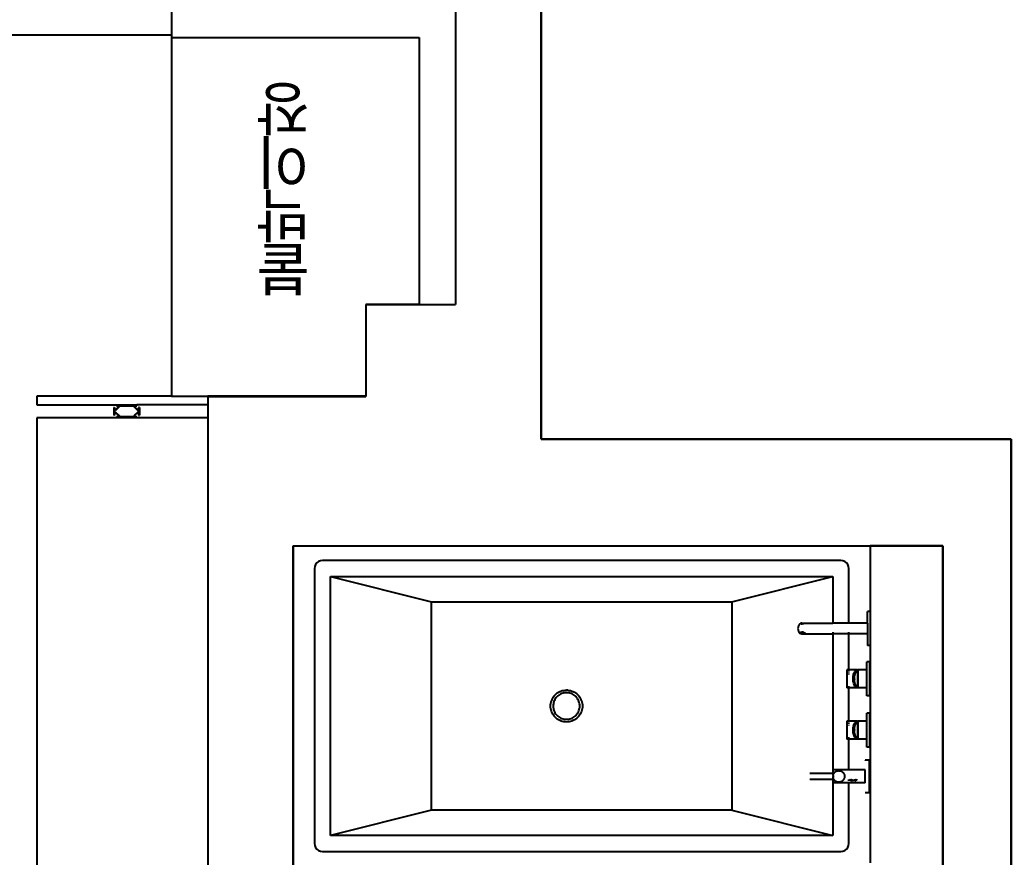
# Model space of a CAD drawing. Header units: millimetres. Extents: x -41292 to 298682, y -22072 to 33155.
# Drawn here: x 36305 to 38625, y 9782 to 11742 of the extents above; entities that cross this region are included whole.
import ezdxf

# ---------------------------------------------------------------- set-up
doc = ezdxf.new("R2010")
doc.units = ezdxf.units.MM
doc.layers.add('0-ELC TEXT', color=7, linetype='Continuous')
doc.layers.add('벽1', color=2, linetype='Continuous')
doc.styles.add('코레일둥고', font='@Microsoft JhengHei Light.ttf')

# ---------------------------------------------------------------- blocks, each defined once
blk = doc.blocks.new('AHSISHEUD')
for p, q in [((38152, 28408.7), (38152, 29678.7)), ((37952, 29478.7), (37952, 28723.7)), ((37287, 29425.6), (37287, 29354.4)), ((37287, 29354.4), (36272, 29354.4)), ((37287, 29354.4), (37287, 29348.7)), ((37287, 29348.7), (37867, 29348.7)), ((37287, 29348.7), (37287, 28508.7)), ((37867, 29348.7), (37867, 28723.7)), ((37742, 28723.7), (37742, 28508.7)), ((37867, 28723.7), (37742, 28723.7)), ((37867, 28723.7), (37952, 28723.7)), ((36972, 28508.7), (36972, 28488.7)), ((37287, 28508.7), (36972, 28508.7)), ((37287, 28508.7), (37372, 28508.7)), ((37742, 28508.7), (37372, 28508.7)), ((37372, 28508.7), (37372, 28488.7)), ((36972, 28488.7), (37158.3, 28488.7)), ((37158.3, 28488.7), (37158.3, 28486.7)), ((37158.3, 28488.7), (37206.3, 28488.7)), ((37158.3, 28486.7), (37164.3, 28486.7)), ((37164.3, 28486.7), (37164.3, 28484.7)), ((37165.3, 28484.7), (37165.3, 28486.7)), ((37165.3, 28486.7), (37199.3, 28486.7)), ((37199.3, 28486.7), (37199.3, 28484.7)), ((37200.3, 28484.7), (37200.3, 28486.7)), ((37200.3, 28486.7), (37206.3, 28486.7)), ((37206.3, 28486.7), (37206.3, 28488.7)), ((37372, 28488.7), (37206.3, 28488.7)), ((37372, 28488.7), (37372, 28458.7)), ((37152.3, 28482.7), (37154.3, 28482.7)), ((37152.3, 28482.7), (37152.3, 28464.7)), ((37154.3, 28464.7), (37152.3, 28464.7)), ((37154.3, 28482.7), (37154.3, 28476.7)), ((37154.3, 28476.7), (37156.3, 28476.7)), ((37154.3, 28475.7), (37154.3, 28471.7)), ((37156.3, 28475.7), (37154.3, 28475.7)), ((37154.3, 28471.7), (37154.3, 28470.7)), ((37154.3, 28471.7), (37156.3, 28471.7)), ((37154.3, 28470.7), (37154.3, 28464.7)), ((37156.3, 28470.7), (37154.3, 28470.7)), ((37156.3, 28476.7), (37164.3, 28484.7)), ((37165.3, 28484.7), (37156.3, 28475.7)), ((37156.3, 28471.7), (37165.3, 28462.7)), ((37164.3, 28462.7), (37156.3, 28470.7)), ((37164.3, 28460.7), (37164.3, 28462.7)), ((37165.3, 28462.7), (37165.3, 28460.7)), ((37199.3, 28484.7), (37208.3, 28475.7)), ((37208.3, 28471.7), (37199.3, 28462.7)), ((37199.3, 28460.7), (37199.3, 28462.7)), ((37208.3, 28476.7), (37200.3, 28484.7)), ((37208.3, 28470.7), (37200.3, 28462.7)), ((37200.3, 28462.7), (37200.3, 28460.7)), ((37210.3, 28476.7), (37208.3, 28476.7)), ((37208.3, 28475.7), (37210.3, 28475.7)), ((37210.3, 28471.7), (37208.3, 28471.7)), ((37208.3, 28470.7), (37210.3, 28470.7)), ((37212.3, 28482.7), (37210.3, 28482.7)), ((37210.3, 28482.7), (37210.3, 28476.7)), ((37210.3, 28475.7), (37210.3, 28471.7)), ((37210.3, 28470.7), (37210.3, 28464.7)), ((37210.3, 28464.7), (37212.3, 28464.7)), ((37212.3, 28482.7), (37212.3, 28464.7)), ((37158.3, 28458.7), (36972, 28458.7)), ((36972, 28458.7), (36972, 26423.7)), ((37164.3, 28460.7), (37158.3, 28460.7)), ((37158.3, 28460.7), (37158.3, 28458.7)), ((37206.3, 28458.7), (37158.3, 28458.7)), ((37199.3, 28460.7), (37165.3, 28460.7)), ((37206.3, 28460.7), (37200.3, 28460.7)), ((37206.3, 28458.7), (37206.3, 28460.7)), ((37372, 28458.7), (37206.3, 28458.7)), ((37372, 28458.7), (37372, 26423.7)), ((39252, 28408.7), (38152, 28408.7)), ((39252, 19028.7), (39252, 28408.7)), ((37572, 28158.7), (38922, 28158.7)), ((37572, 27408.7), (37572, 28158.7)), ((39092, 28158.7), (38922, 28158.7)), ((38922, 28158.7), (38922, 28005.4)), ((39092, 27408.7), (39092, 28158.7)), ((37624.5, 28114.8), (37622.7, 28110.3)), ((37627.5, 28118.7), (37624.5, 28114.8)), ((37631.4, 28121.7), (37627.5, 28118.7)), ((37635.9, 28123.5), (37631.4, 28121.7)), ((37640.7, 28124.2), (37635.9, 28123.5)), ((38853.4, 28124.2), (37640.7, 28124.2)), ((38858.2, 28123.5), (38853.4, 28124.2)), ((38862.7, 28121.7), (38858.2, 28123.5)), ((38866.6, 28118.7), (38862.7, 28121.7)), ((38869.5, 28114.8), (38866.6, 28118.7)), ((38871.4, 28110.3), (38869.5, 28114.8)), ((37622.7, 28110.3), (37622, 28105.5)), ((37622, 28105.5), (37622, 27461.8)), ((38872, 28105.5), (38871.4, 28110.3)), ((38872, 27977.9), (38872, 28105.5)), ((37659.4, 28086.8), (38834.7, 28086.8)), ((37659.4, 27480.5), (37659.4, 28086.8)), ((37659.4, 28086.8), (37895.9, 28027.7)), ((38598.2, 28027.7), (38834.7, 28086.8)), ((38834.7, 28086.8), (38834.7, 27977.9)), ((37895.9, 27539.6), (37895.9, 28027.7)), ((37895.9, 28027.7), (38598.2, 28027.7)), ((38598.2, 28027.7), (38598.2, 27539.6)), ((38922, 28005.4), (38916, 28005.4)), ((38916, 27977.9), (38916, 28005.4)), ((38922, 28005.4), (38922, 27925.4)), ((38757.5, 27976.2), (38755.6, 27974.2)), ((38759.6, 27977.5), (38757.5, 27976.2)), ((38761.9, 27977.9), (38759.6, 27977.5)), ((38761, 27976.2), (38761.9, 27976.4)), ((38761.9, 27977.9), (38834.7, 27977.9)), ((38761.9, 27976.4), (38762.2, 27976.3)), ((38761.9, 27976.4), (38762.2, 27976.4)), ((38762.2, 27976.2), (38762.1, 27976.2)), ((38762.2, 27976.4), (38762.9, 27976.4)), ((38762.2, 27976.3), (38762.2, 27976.4)), ((38762.6, 27976.3), (38762.2, 27976.4)), ((38762.2, 27976.3), (38762.4, 27976.3)), ((38762.4, 27976.3), (38762.2, 27976.2)), ((38762.2, 27976.2), (38762.2, 27976.3)), ((38762.4, 27976.3), (38762.8, 27976.2)), ((38762.6, 27976.3), (38762.4, 27976.3)), ((38762.9, 27976.4), (38762.6, 27976.3)), ((38762.8, 27976.2), (38762.6, 27976.3)), ((38762.9, 27976.2), (38762.8, 27976.2)), ((38766.1, 27976.4), (38762.9, 27976.4)), ((38762.9, 27976.2), (38762.9, 27976.4)), ((38763.1, 27976.2), (38762.9, 27976.2)), ((38766.1, 27976.4), (38764.2, 27977.5)), ((38766.1, 27976.4), (38765.3, 27976.2)), ((38767, 27976.2), (38766.1, 27976.4)), ((38766.1, 27976.4), (38766.1, 27976.4)), ((38766.3, 27976.2), (38766.1, 27976.4)), ((38872, 27977.9), (38834.7, 27977.9)), ((38834.7, 27977.5), (38834.7, 27976.2)), ((38916, 27977.9), (38872, 27977.9)), ((38872, 27976.2), (38872, 27977.5)), ((38916, 27977.9), (38916, 27952.9)), ((38753.3, 27968.6), (38753, 27965.4)), ((38753, 27965.4), (38753.3, 27962.1)), ((38754.2, 27971.6), (38753.3, 27968.6)), ((38753.3, 27962.1), (38754.2, 27959.1)), ((38755.6, 27974.2), (38754.2, 27971.6)), ((38754.2, 27959.1), (38755.6, 27956.5)), ((38755.6, 27956.5), (38757.5, 27954.6)), ((38758, 27955.9), (38757.4, 27956.5)), ((38757.5, 27954.6), (38759.6, 27953.3)), ((38759.9, 27954.8), (38758, 27955.9)), ((38758.4, 27956.5), (38759.1, 27955.9)), ((38759.1, 27955.9), (38759.4, 27955.7)), ((38759.3, 27955.3), (38759.4, 27955.7)), ((38759.3, 27955.3), (38760.2, 27954.8)), ((38759.3, 27955.3), (38760, 27955.3)), ((38759.4, 27955.7), (38759.6, 27956.5)), ((38759.4, 27955.7), (38760, 27955.3)), ((38759.6, 27953.3), (38761.9, 27952.9)), ((38761, 27954.6), (38759.9, 27954.8)), ((38760, 27955.3), (38760.4, 27956.5)), ((38760.2, 27954.8), (38761.4, 27954.6)), ((38761.6, 27956.5), (38761.5, 27956.5)), ((38762.2, 27956.4), (38761.6, 27956.5)), ((38761.6, 27956.5), (38762.2, 27955.9)), ((38761.9, 27952.9), (38764.2, 27953.3)), ((38761.9, 27952.9), (38834.7, 27952.9)), ((38762.2, 27956.4), (38762.9, 27956.4)), ((38762.2, 27956.4), (38762.2, 27955.9)), ((38762.2, 27955.9), (38762.9, 27955.5)), ((38762.2, 27955.9), (38762.2, 27954.6)), ((38762.9, 27954.6), (38762.8, 27954.6)), ((38763.5, 27956.5), (38762.9, 27956.4)), ((38762.9, 27956.4), (38764, 27956.4)), ((38762.9, 27956.4), (38762.9, 27955.5)), ((38762.9, 27955.5), (38764, 27954.8)), ((38762.9, 27954.6), (38762.9, 27955.5)), ((38763.9, 27954.8), (38762.9, 27954.6)), ((38763.5, 27956.5), (38763.3, 27956.5)), ((38763.6, 27956.5), (38763.5, 27956.5)), ((38764, 27956.4), (38763.5, 27956.5)), ((38763.8, 27954.6), (38764.5, 27954.7)), ((38764, 27954.8), (38763.9, 27954.8)), ((38764, 27956.4), (38764, 27956.5)), ((38764.9, 27956.4), (38764, 27956.4)), ((38765.1, 27955.5), (38764, 27954.8)), ((38764, 27954.8), (38764.1, 27954.8)), ((38764.1, 27954.8), (38764.5, 27954.7)), ((38764.5, 27954.7), (38765, 27954.8)), ((38764.5, 27954.7), (38765.3, 27954.6)), ((38764.9, 27956.4), (38764.8, 27956.5)), ((38765.1, 27955.5), (38764.9, 27956.4)), ((38765.6, 27956.4), (38764.9, 27956.4)), ((38765, 27954.8), (38765.9, 27955.3)), ((38765.7, 27955.8), (38765.1, 27955.5)), ((38765.2, 27955.3), (38765.1, 27955.5)), ((38765.2, 27955.3), (38765.8, 27955.7)), ((38765.2, 27955.3), (38765.9, 27955.3)), ((38765.6, 27956.4), (38765.5, 27956.5)), ((38765.8, 27956.4), (38765.6, 27956.4)), ((38765.7, 27955.8), (38765.6, 27956.4)), ((38765.8, 27955.9), (38765.7, 27955.8)), ((38765.8, 27955.7), (38765.7, 27955.8)), ((38765.8, 27956.4), (38765.8, 27956.5)), ((38766.4, 27956.5), (38765.8, 27956.4)), ((38766.4, 27956.5), (38765.8, 27955.9)), ((38765.8, 27955.7), (38766.1, 27955.9)), ((38765.9, 27955.3), (38765.8, 27955.7)), ((38766.1, 27955.9), (38766.7, 27956.5)), ((38766.3, 27954.6), (38768.1, 27956.5)), ((38766.5, 27956.5), (38766.4, 27956.5)), ((38766.4, 27956.5), (38766.4, 27956.5)), ((38767, 27954.6), (38768.1, 27954.8)), ((38768.1, 27954.8), (38770, 27955.9)), ((38770, 27955.9), (38770.6, 27956.5)), ((38834.7, 27956.5), (38834.7, 27954.6)), ((38834.7, 27953.3), (38834.7, 27952.9)), ((38872, 27952.9), (38834.7, 27952.9)), ((38834.7, 27952.9), (38834.7, 27626.2)), ((38872, 27954.6), (38872, 27956.5)), ((38872, 27952.9), (38872, 27953.3)), ((38916, 27952.9), (38872, 27952.9)), ((38872, 27868.3), (38872, 27952.9)), ((38916, 27952.9), (38916, 27925.4)), ((38922, 27925.4), (38916, 27925.4)), ((38922, 27925.4), (38922, 27416.7)), ((38920.4, 27887.3), (38914.4, 27887.3)), ((38914.4, 27868.3), (38914.4, 27887.3)), ((38920.4, 27887.3), (38920.4, 27807.3)), ((38872, 27868.3), (38867.4, 27868.3)), ((38867.4, 27868.3), (38867.4, 27826.3)), ((38892.6, 27868.3), (38872, 27868.3)), ((38872, 27865.5), (38872, 27868.3)), ((38872, 27862.1), (38872, 27864)), ((38872, 27857.8), (38872, 27860.1)), ((38882.4, 27860.1), (38882.4, 27857.8)), ((38883.7, 27857.8), (38884.5, 27860.1)), ((38883.9, 27862.1), (38884.1, 27862.3)), ((38884.1, 27862.3), (38885.1, 27862.8)), ((38884.5, 27860.1), (38885.4, 27862.1)), ((38885.1, 27862.8), (38886, 27863.3)), ((38885.4, 27862.1), (38886, 27863.3)), ((38886, 27863.3), (38886.4, 27864)), ((38886.4, 27864), (38887.5, 27865.5)), ((38886.9, 27858.9), (38887, 27859.1)), ((38887, 27859.1), (38887.6, 27860.6)), ((38887.5, 27865.5), (38888.7, 27866.7)), ((38887.6, 27860.6), (38888, 27861.2)), ((38888, 27861.2), (38888.4, 27862)), ((38888.4, 27862), (38889, 27862.9)), ((38888.7, 27866.7), (38889.9, 27867.6)), ((38889, 27862.9), (38889.3, 27863.3)), ((38889.3, 27863.3), (38890.1, 27864.1)), ((38889.9, 27867.6), (38891.2, 27868.1)), ((38890.1, 27864.1), (38890.3, 27864.3)), ((38890.3, 27864.3), (38891.1, 27864.9)), ((38891.1, 27864.9), (38891.4, 27865.1)), ((38891.2, 27868.1), (38892.6, 27868.3)), ((38891.4, 27865.1), (38892.2, 27865.4)), ((38892.2, 27865.4), (38892.6, 27865.5)), ((38892.6, 27868.3), (38893.4, 27868.2)), ((38892.6, 27865.5), (38893.3, 27865.6)), ((38892.6, 27865.5), (38893.3, 27865.5)), ((38893.3, 27865.6), (38893.4, 27865.6)), ((38893.3, 27865.5), (38893.4, 27865.5)), ((38893.3, 27829.1), (38893.3, 27865.5)), ((38893.3, 27865.5), (38893.4, 27865.5)), ((38893.3, 27865), (38893.4, 27865)), ((38893.3, 27864.2), (38893.4, 27864.2)), ((38893.3, 27863.2), (38893.4, 27863.2)), ((38893.3, 27861.8), (38893.4, 27861.8)), ((38893.3, 27860.2), (38893.4, 27860.3)), ((38893.4, 27868.2), (38893.4, 27865.6)), ((38893.4, 27865.6), (38894.4, 27865.8)), ((38893.4, 27865.6), (38893.4, 27865.5)), ((38893.4, 27865.5), (38893.4, 27829.1)), ((38914.4, 27868.3), (38894.4, 27868.3)), ((38894.4, 27868.3), (38894.4, 27865.8)), ((38894.4, 27828.8), (38894.4, 27865.8)), ((38914.4, 27826.3), (38914.4, 27868.3)), ((38882.4, 27847.3), (38882.5, 27850)), ((38882.5, 27844.6), (38882.4, 27847.3)), ((38882.5, 27850), (38882.7, 27852.7)), ((38882.7, 27841.9), (38882.5, 27844.6)), ((38882.7, 27852.7), (38883.1, 27855.3)), ((38883.1, 27839.3), (38882.7, 27841.9)), ((38883.1, 27855.3), (38883.7, 27857.8)), ((38883.7, 27836.8), (38883.1, 27839.3)), ((38884.5, 27834.5), (38883.7, 27836.8)), ((38885.1, 27849.3), (38885, 27847.3)), ((38885, 27847.3), (38885.1, 27845.3)), ((38885, 27847.3), (38885.1, 27847.3)), ((38885.1, 27849.3), (38885.2, 27851.3)), ((38885.2, 27843.3), (38885.1, 27845.3)), ((38885.2, 27851.3), (38885.5, 27853.3)), ((38885.5, 27841.3), (38885.2, 27843.3)), ((38885.5, 27853.3), (38885.9, 27855.3)), ((38885.9, 27839.3), (38885.5, 27841.3)), ((38885.9, 27855.3), (38886, 27855.9)), ((38886, 27838.7), (38885.9, 27839.3)), ((38886, 27855.9), (38886.3, 27857.1)), ((38886.3, 27837.5), (38886, 27838.7)), ((38886.3, 27857.1), (38886.9, 27858.9)), ((38886.9, 27835.7), (38886.3, 27837.5)), ((38893.3, 27858.4), (38893.4, 27858.5)), ((38893.3, 27856.5), (38893.4, 27856.5)), ((38893.3, 27854.3), (38893.4, 27854.3)), ((38893.3, 27852), (38893.4, 27852)), ((38893.3, 27849.7), (38893.4, 27849.7)), ((38893.3, 27847.3), (38893.4, 27847.3)), ((38893.3, 27844.9), (38893.4, 27844.9)), ((38893.3, 27842.6), (38893.4, 27842.6)), ((38893.3, 27840.3), (38893.4, 27840.3)), ((38893.3, 27838.1), (38893.4, 27838.1)), ((38893.3, 27836.2), (38893.4, 27836.1)), ((38187.5, 27812.3), (38190.1, 27814.3)), ((38190.1, 27814.3), (38192.8, 27816)), ((38192.8, 27816), (38195.7, 27817.5)), ((38195.7, 27817.5), (38198.7, 27818.8)), ((38200.9, 27812.9), (38198.3, 27811.9)), ((38198.7, 27818.8), (38201.8, 27819.7)), ((38203.4, 27813.7), (38200.9, 27812.9)), ((38201.8, 27819.7), (38205, 27820.4)), ((38206.1, 27814.3), (38203.4, 27813.7)), ((38205, 27820.4), (38208.2, 27820.9)), ((38208.8, 27814.7), (38206.1, 27814.3)), ((38208.2, 27820.9), (38211.5, 27821)), ((38211.5, 27814.8), (38208.8, 27814.7)), ((38214.7, 27820.9), (38211.5, 27821)), ((38214.2, 27814.7), (38211.5, 27814.8)), ((38216.9, 27814.3), (38214.2, 27814.7)), ((38214.7, 27820.9), (38218, 27820.4)), ((38219.5, 27813.7), (38216.9, 27814.3)), ((38218, 27820.4), (38221.2, 27819.7)), ((38222.1, 27812.9), (38219.5, 27813.7)), ((38221.2, 27819.7), (38224.3, 27818.8)), ((38224.6, 27811.9), (38222.1, 27812.9)), ((38224.3, 27818.8), (38227.3, 27817.5)), ((38227.3, 27817.5), (38230.2, 27816)), ((38230.2, 27816), (38232.9, 27814.3)), ((38232.9, 27814.3), (38235.5, 27812.3)), ((38872, 27826.3), (38867.4, 27826.3)), ((38872, 27829.1), (38872, 27830.6)), ((38872, 27826.3), (38872, 27827)), ((38892.6, 27826.3), (38872, 27826.3)), ((38872, 27748.3), (38872, 27826.3)), ((38885.4, 27832.5), (38884.5, 27834.5)), ((38886.4, 27830.6), (38885.4, 27832.5)), ((38887.5, 27829.1), (38886.4, 27830.6)), ((38887, 27835.5), (38886.9, 27835.7)), ((38887.6, 27834), (38887, 27835.5)), ((38888.7, 27827.9), (38887.5, 27829.1)), ((38888, 27833.4), (38887.6, 27834)), ((38888.4, 27832.6), (38888, 27833.4)), ((38889, 27831.7), (38888.4, 27832.6)), ((38889.9, 27827), (38888.7, 27827.9)), ((38889.3, 27831.3), (38889, 27831.7)), ((38890.1, 27830.5), (38889.3, 27831.3)), ((38891.2, 27826.5), (38889.9, 27827)), ((38890.3, 27830.3), (38890.1, 27830.5)), ((38891.1, 27829.7), (38890.3, 27830.3)), ((38891.4, 27829.5), (38891.1, 27829.7)), ((38892.6, 27826.3), (38891.2, 27826.5)), ((38892.2, 27829.2), (38891.4, 27829.5)), ((38892.6, 27829.1), (38892.2, 27829.2)), ((38893.3, 27829.1), (38892.6, 27829.1)), ((38893.3, 27829), (38892.6, 27829.1)), ((38893.4, 27826.4), (38892.6, 27826.3)), ((38893.3, 27834.4), (38893.4, 27834.3)), ((38893.3, 27832.8), (38893.4, 27832.8)), ((38893.3, 27831.4), (38893.4, 27831.4)), ((38893.3, 27830.4), (38893.4, 27830.4)), ((38893.3, 27829.6), (38893.4, 27829.6)), ((38893.4, 27829.1), (38893.3, 27829.1)), ((38893.3, 27829.1), (38893.4, 27829.1)), ((38893.4, 27829), (38893.3, 27829)), ((38893.4, 27829), (38893.4, 27829.1)), ((38894.4, 27828.8), (38893.4, 27829)), ((38893.4, 27829), (38893.4, 27826.4)), ((38894.4, 27826.3), (38894.4, 27828.8)), ((38914.4, 27826.3), (38894.4, 27826.3)), ((38914.4, 27807.3), (38914.4, 27826.3)), ((38174.3, 27786.9), (38174.7, 27790.2)), ((38174.7, 27790.2), (38175.4, 27793.3)), ((38175.4, 27793.3), (38176.4, 27796.4)), ((38176.4, 27796.4), (38177.7, 27799.4)), ((38177.7, 27799.4), (38179.2, 27802.3)), ((38179.2, 27802.3), (38180.9, 27805.1)), ((38180.9, 27805.1), (38182.9, 27807.7)), ((38181.4, 27791.7), (38180.9, 27789.1)), ((38182.3, 27794.3), (38181.4, 27791.7)), ((38183.3, 27796.8), (38182.3, 27794.3)), ((38182.9, 27807.7), (38185.1, 27810.1)), ((38184.6, 27799.2), (38183.3, 27796.8)), ((38186, 27801.5), (38184.6, 27799.2)), ((38185.1, 27810.1), (38187.5, 27812.3)), ((38187.7, 27803.7), (38186, 27801.5)), ((38189.5, 27805.7), (38187.7, 27803.7)), ((38191.5, 27807.5), (38189.5, 27805.7)), ((38193.6, 27809.2), (38191.5, 27807.5)), ((38195.9, 27810.6), (38193.6, 27809.2)), ((38198.3, 27811.9), (38195.9, 27810.6)), ((38227, 27810.6), (38224.6, 27811.9)), ((38229.3, 27809.2), (38227, 27810.6)), ((38231.5, 27807.5), (38229.3, 27809.2)), ((38233.5, 27805.7), (38231.5, 27807.5)), ((38235.3, 27803.7), (38233.5, 27805.7)), ((38237, 27801.5), (38235.3, 27803.7)), ((38235.5, 27812.3), (38237.9, 27810.1)), ((38238.4, 27799.2), (38237, 27801.5)), ((38237.9, 27810.1), (38240.1, 27807.7)), ((38239.7, 27796.8), (38238.4, 27799.2)), ((38240.7, 27794.3), (38239.7, 27796.8)), ((38240.1, 27807.7), (38242.1, 27805.1)), ((38241.5, 27791.7), (38240.7, 27794.3)), ((38242.1, 27789.1), (38241.5, 27791.7)), ((38242.1, 27805.1), (38243.8, 27802.3)), ((38243.8, 27802.3), (38245.3, 27799.4)), ((38245.3, 27799.4), (38246.6, 27796.4)), ((38246.6, 27796.4), (38247.6, 27793.3)), ((38247.6, 27793.3), (38248.3, 27790.2)), ((38248.3, 27790.2), (38248.7, 27786.9)), ((38920.4, 27807.3), (38914.4, 27807.3)), ((38174.2, 27783.7), (38174.3, 27786.9)), ((38174.3, 27780.4), (38174.2, 27783.7)), ((38174.7, 27777.2), (38174.3, 27780.4)), ((38175.4, 27774), (38174.7, 27777.2)), ((38176.4, 27770.9), (38175.4, 27774)), ((38177.7, 27767.9), (38176.4, 27770.9)), ((38179.2, 27765), (38177.7, 27767.9)), ((38180.5, 27786.4), (38180.4, 27783.7)), ((38180.4, 27783.7), (38180.5, 27781)), ((38180.9, 27789.1), (38180.5, 27786.4)), ((38180.5, 27781), (38180.9, 27778.3)), ((38180.9, 27778.3), (38181.4, 27775.6)), ((38181.4, 27775.6), (38182.3, 27773)), ((38182.3, 27773), (38183.3, 27770.5)), ((38183.3, 27770.5), (38184.6, 27768.1)), ((38184.6, 27768.1), (38186, 27765.8)), ((38237, 27765.8), (38238.4, 27768.1)), ((38238.4, 27768.1), (38239.7, 27770.5)), ((38239.7, 27770.5), (38240.7, 27773)), ((38240.7, 27773), (38241.5, 27775.6)), ((38241.5, 27775.6), (38242.1, 27778.3)), ((38242.5, 27786.4), (38242.1, 27789.1)), ((38242.1, 27778.3), (38242.5, 27781)), ((38242.6, 27783.7), (38242.5, 27786.4)), ((38242.5, 27781), (38242.6, 27783.7)), ((38245.3, 27767.9), (38243.8, 27765)), ((38246.6, 27770.9), (38245.3, 27767.9)), ((38247.6, 27774), (38246.6, 27770.9)), ((38248.3, 27777.2), (38247.6, 27774)), ((38248.7, 27780.4), (38248.3, 27777.2)), ((38248.7, 27786.9), (38248.8, 27783.7)), ((38248.8, 27783.7), (38248.7, 27780.4)), ((38920.4, 27767.3), (38914.4, 27767.3)), ((38914.4, 27748.3), (38914.4, 27767.3)), ((38920.4, 27767.3), (38920.4, 27687.3)), ((38180.9, 27762.3), (38179.2, 27765)), ((38182.9, 27759.7), (38180.9, 27762.3)), ((38185.1, 27757.3), (38182.9, 27759.7)), ((38187.5, 27755.1), (38185.1, 27757.3)), ((38186, 27765.8), (38187.7, 27763.7)), ((38190.1, 27753.1), (38187.5, 27755.1)), ((38187.7, 27763.7), (38189.5, 27761.7)), ((38189.5, 27761.7), (38191.5, 27759.8)), ((38192.8, 27751.3), (38190.1, 27753.1)), ((38191.5, 27759.8), (38193.6, 27758.2)), ((38195.7, 27749.8), (38192.8, 27751.3)), ((38193.6, 27758.2), (38195.9, 27756.7)), ((38198.7, 27748.6), (38195.7, 27749.8)), ((38195.9, 27756.7), (38198.3, 27755.5)), ((38198.3, 27755.5), (38200.9, 27754.4)), ((38201.8, 27747.6), (38198.7, 27748.6)), ((38200.9, 27754.4), (38203.4, 27753.6)), ((38205, 27746.9), (38201.8, 27747.6)), ((38203.4, 27753.6), (38206.1, 27753)), ((38208.2, 27746.5), (38205, 27746.9)), ((38206.1, 27753), (38208.8, 27752.7)), ((38211.5, 27746.3), (38208.2, 27746.5)), ((38208.8, 27752.7), (38211.5, 27752.6)), ((38211.5, 27752.6), (38214.2, 27752.7)), ((38214.7, 27746.5), (38211.5, 27746.3)), ((38214.2, 27752.7), (38216.9, 27753)), ((38218, 27746.9), (38214.7, 27746.5)), ((38216.9, 27753), (38219.5, 27753.6)), ((38221.2, 27747.6), (38218, 27746.9)), ((38219.5, 27753.6), (38222.1, 27754.4)), ((38224.3, 27748.6), (38221.2, 27747.6)), ((38222.1, 27754.4), (38224.6, 27755.5)), ((38227.3, 27749.8), (38224.3, 27748.6)), ((38224.6, 27755.5), (38227, 27756.7)), ((38227, 27756.7), (38229.3, 27758.2)), ((38230.2, 27751.3), (38227.3, 27749.8)), ((38229.3, 27758.2), (38231.5, 27759.8)), ((38232.9, 27753.1), (38230.2, 27751.3)), ((38231.5, 27759.8), (38233.5, 27761.7)), ((38235.5, 27755.1), (38232.9, 27753.1)), ((38233.5, 27761.7), (38235.3, 27763.7)), ((38235.3, 27763.7), (38237, 27765.8)), ((38237.9, 27757.3), (38235.5, 27755.1)), ((38240.1, 27759.7), (38237.9, 27757.3)), ((38242.1, 27762.3), (38240.1, 27759.7)), ((38243.8, 27765), (38242.1, 27762.3)), ((38872, 27748.3), (38867.4, 27748.3)), ((38867.4, 27748.3), (38867.4, 27706.3)), ((38892.6, 27748.3), (38872, 27748.3)), ((38872, 27745.5), (38872, 27748.3)), ((38872, 27742.1), (38872, 27744)), ((38885.1, 27742.8), (38886, 27743.3)), ((38885.4, 27742.1), (38886, 27743.3)), ((38886, 27743.3), (38886.4, 27744)), ((38886.4, 27744), (38887.5, 27745.5)), ((38887.5, 27745.5), (38888.7, 27746.7)), ((38888.7, 27746.7), (38889.9, 27747.6)), ((38889, 27742.9), (38889.3, 27743.3)), ((38889.3, 27743.3), (38890.1, 27744.1)), ((38889.9, 27747.6), (38891.2, 27748.1)), ((38890.1, 27744.1), (38890.3, 27744.3)), ((38890.3, 27744.3), (38891.1, 27744.9)), ((38891.1, 27744.9), (38891.4, 27745.1)), ((38891.2, 27748.1), (38892.6, 27748.3)), ((38891.4, 27745.1), (38892.2, 27745.4)), ((38892.2, 27745.4), (38892.6, 27745.5)), ((38892.6, 27748.3), (38893.4, 27748.2)), ((38892.6, 27745.5), (38893.3, 27745.6)), ((38892.6, 27745.5), (38893.3, 27745.5)), ((38893.3, 27745.6), (38893.4, 27745.6)), ((38893.3, 27745.5), (38893.4, 27745.5)), ((38893.3, 27709.1), (38893.3, 27745.5)), ((38893.3, 27745.5), (38893.4, 27745.5)), ((38893.3, 27745), (38893.4, 27745)), ((38893.3, 27744.2), (38893.4, 27744.2)), ((38893.3, 27743.2), (38893.4, 27743.2)), ((38893.4, 27748.2), (38893.4, 27745.6)), ((38893.4, 27745.6), (38894.4, 27745.8)), ((38893.4, 27745.6), (38893.4, 27745.5)), ((38893.4, 27745.5), (38893.4, 27709.1)), ((38914.4, 27748.3), (38894.4, 27748.3)), ((38894.4, 27748.3), (38894.4, 27745.8)), ((38894.4, 27708.8), (38894.4, 27745.8)), ((38914.4, 27706.3), (38914.4, 27748.3)), ((38872, 27737.8), (38872, 27740.1)), ((38882.4, 27740.1), (38882.4, 27737.8)), ((38882.4, 27727.3), (38882.5, 27730)), ((38882.5, 27724.6), (38882.4, 27727.3)), ((38882.5, 27730), (38882.7, 27732.7)), ((38882.7, 27721.9), (38882.5, 27724.6)), ((38882.7, 27732.7), (38883.1, 27735.3)), ((38883.1, 27719.3), (38882.7, 27721.9)), ((38883.1, 27735.3), (38883.7, 27737.8)), ((38883.7, 27737.8), (38884.5, 27740.1)), ((38883.9, 27742.1), (38884.1, 27742.3)), ((38884.1, 27742.3), (38885.1, 27742.8)), ((38884.5, 27740.1), (38885.4, 27742.1)), ((38885.1, 27729.3), (38885, 27727.3)), ((38885, 27727.3), (38885.1, 27725.3)), ((38885, 27727.3), (38885.1, 27727.3)), ((38885.1, 27729.3), (38885.2, 27731.3)), ((38885.2, 27723.3), (38885.1, 27725.3)), ((38885.2, 27731.3), (38885.5, 27733.3)), ((38885.5, 27721.3), (38885.2, 27723.3)), ((38885.5, 27733.3), (38885.9, 27735.3)), ((38885.9, 27719.3), (38885.5, 27721.3)), ((38885.9, 27735.3), (38886, 27735.9)), ((38886, 27735.9), (38886.3, 27737.1)), ((38886.3, 27737.1), (38886.9, 27738.9)), ((38886.9, 27738.9), (38887, 27739.1)), ((38887, 27739.1), (38887.6, 27740.6)), ((38887.6, 27740.6), (38888, 27741.2)), ((38888, 27741.2), (38888.4, 27742)), ((38888.4, 27742), (38889, 27742.9)), ((38893.3, 27741.8), (38893.4, 27741.8)), ((38893.3, 27740.2), (38893.4, 27740.3)), ((38893.3, 27738.4), (38893.4, 27738.5)), ((38893.3, 27736.5), (38893.4, 27736.5)), ((38893.3, 27734.3), (38893.4, 27734.3)), ((38893.3, 27732), (38893.4, 27732)), ((38893.3, 27729.7), (38893.4, 27729.7)), ((38893.3, 27727.3), (38893.4, 27727.3)), ((38893.3, 27724.9), (38893.4, 27724.9)), ((38893.3, 27722.6), (38893.4, 27722.6)), ((38893.3, 27720.3), (38893.4, 27720.3)), ((38872, 27706.3), (38867.4, 27706.3)), ((38872, 27709.1), (38872, 27710.6)), ((38872, 27706.3), (38872, 27707)), ((38892.6, 27706.3), (38872, 27706.3)), ((38872, 27634), (38872, 27706.3)), ((38883.7, 27716.8), (38883.1, 27719.3)), ((38884.5, 27714.5), (38883.7, 27716.8)), ((38885.4, 27712.5), (38884.5, 27714.5)), ((38886.4, 27710.6), (38885.4, 27712.5)), ((38886, 27718.7), (38885.9, 27719.3)), ((38886.3, 27717.5), (38886, 27718.7)), ((38886.9, 27715.7), (38886.3, 27717.5)), ((38887.5, 27709.1), (38886.4, 27710.6)), ((38887, 27715.5), (38886.9, 27715.7)), ((38887.6, 27714), (38887, 27715.5)), ((38888.7, 27707.9), (38887.5, 27709.1)), ((38888, 27713.4), (38887.6, 27714)), ((38888.4, 27712.6), (38888, 27713.4)), ((38889, 27711.7), (38888.4, 27712.6)), ((38889.9, 27707), (38888.7, 27707.9)), ((38889.3, 27711.3), (38889, 27711.7)), ((38890.1, 27710.5), (38889.3, 27711.3)), ((38891.2, 27706.5), (38889.9, 27707)), ((38890.3, 27710.3), (38890.1, 27710.5)), ((38891.1, 27709.7), (38890.3, 27710.3)), ((38891.4, 27709.5), (38891.1, 27709.7)), ((38892.6, 27706.3), (38891.2, 27706.5)), ((38892.2, 27709.2), (38891.4, 27709.5)), ((38892.6, 27709.1), (38892.2, 27709.2)), ((38893.3, 27709.1), (38892.6, 27709.1)), ((38893.3, 27709), (38892.6, 27709.1)), ((38893.4, 27706.4), (38892.6, 27706.3)), ((38893.3, 27718.1), (38893.4, 27718.1)), ((38893.3, 27716.2), (38893.4, 27716.1)), ((38893.3, 27714.4), (38893.4, 27714.3)), ((38893.3, 27712.8), (38893.4, 27712.8)), ((38893.3, 27711.4), (38893.4, 27711.4)), ((38893.3, 27710.4), (38893.4, 27710.4)), ((38893.3, 27709.6), (38893.4, 27709.6)), ((38893.4, 27709.1), (38893.3, 27709.1)), ((38893.3, 27709.1), (38893.4, 27709.1)), ((38893.4, 27709), (38893.3, 27709)), ((38893.4, 27709), (38893.4, 27709.1)), ((38894.4, 27708.8), (38893.4, 27709)), ((38893.4, 27709), (38893.4, 27706.4)), ((38894.4, 27706.3), (38894.4, 27708.8)), ((38914.4, 27706.3), (38894.4, 27706.3)), ((38914.4, 27687.3), (38914.4, 27706.3)), ((38920.4, 27687.3), (38914.4, 27687.3)), ((38910.7, 27656.8), (38910.5, 27656.6)), ((38916, 27656.9), (38910.7, 27656.8)), ((38916.4, 27657), (38916, 27656.9)), ((38920.4, 27657), (38916.4, 27657)), ((38920.4, 27581), (38920.4, 27657)), ((38872, 27634), (38835.7, 27634)), ((38835.7, 27627.5), (38835.7, 27634)), ((38835.7, 27627.5), (38838.3, 27627.5)), ((38837.5, 27626.5), (38838, 27627.2)), ((38838, 27627.2), (38838.3, 27627.5)), ((38838.3, 27627.5), (38838.6, 27627.9)), ((38838.6, 27627.9), (38839.2, 27628.5)), ((38839.2, 27628.5), (38839.8, 27629.1)), ((38839.8, 27629.1), (38840.5, 27629.7)), ((38840.5, 27629.7), (38841.2, 27630.2)), ((38841.2, 27630.2), (38842, 27630.7)), ((38842, 27630.7), (38842.8, 27631.1)), ((38842.8, 27631.1), (38843.6, 27631.4)), ((38843.6, 27631.4), (38844.4, 27631.8)), ((38844.4, 27631.8), (38845.2, 27632)), ((38845.2, 27632), (38846.1, 27632.2)), ((38846.1, 27632.2), (38847, 27632.4)), ((38847, 27632.4), (38847.8, 27632.4)), ((38847.8, 27632.4), (38848.7, 27632.5)), ((38848.7, 27632.5), (38849.6, 27632.4)), ((38849.6, 27632.4), (38850.5, 27632.4)), ((38850.5, 27632.4), (38851.4, 27632.2)), ((38851.4, 27632.2), (38852.2, 27632)), ((38852.2, 27632), (38853.1, 27631.8)), ((38853.1, 27631.8), (38853.9, 27631.4)), ((38853.9, 27631.4), (38854.7, 27631.1)), ((38854.7, 27631.1), (38855.5, 27630.7)), ((38855.5, 27630.7), (38856.2, 27630.2)), ((38856.2, 27630.2), (38856.9, 27629.7)), ((38856.9, 27629.7), (38857.6, 27629.1)), ((38857.6, 27629.1), (38858.3, 27628.5)), ((38858.3, 27628.5), (38858.9, 27627.9)), ((38858.9, 27627.9), (38859.4, 27627.2)), ((38859.4, 27627.2), (38860, 27626.5)), ((38910.7, 27634), (38872, 27634)), ((38872, 27633.5), (38872, 27634)), ((38910.7, 27604), (38910.7, 27634)), ((38781.1, 27626.2), (38834.7, 27626.2)), ((38834.7, 27611.7), (38781.1, 27611.7)), ((38837.3, 27626.2), (38834.7, 27626.2)), ((38834.7, 27626.2), (38834.7, 27624.4)), ((38834.7, 27624.1), (38834.7, 27620.8)), ((38834.7, 27619), (38834.7, 27617.1)), ((38834.7, 27615.3), (38834.7, 27612.7)), ((38834.7, 27612), (38834.7, 27611.7)), ((38837.3, 27611.7), (38834.7, 27611.7)), ((38834.7, 27611.7), (38834.7, 27480.5)), ((38835.3, 27619.9), (38835.2, 27619)), ((38835.2, 27619), (38835.3, 27618.1)), ((38835.4, 27620.8), (38835.3, 27620.7)), ((38835.3, 27620.7), (38835.3, 27619.9)), ((38835.3, 27617.2), (38835.3, 27618.1)), ((38835.5, 27616.4), (38835.3, 27617.2)), ((38835.4, 27620.8), (38835.5, 27621.6)), ((38835.5, 27621.6), (38835.7, 27622.5)), ((38835.5, 27616.3), (38835.5, 27616.4)), ((38835.5, 27616.3), (38835.7, 27615.5)), ((38835.7, 27622.5), (38835.9, 27623.3)), ((38835.7, 27615.5), (38835.9, 27614.6)), ((38838.3, 27610.5), (38835.7, 27610.5)), ((38835.7, 27610.5), (38835.7, 27604)), ((38872, 27604), (38835.7, 27604)), ((38836.3, 27624.1), (38835.9, 27623.3)), ((38836.3, 27613.8), (38835.9, 27614.6)), ((38836.3, 27624.1), (38836.6, 27624.9)), ((38836.6, 27613), (38836.3, 27613.8)), ((38836.6, 27624.9), (38837, 27625.7)), ((38837, 27612.2), (38836.6, 27613)), ((38837, 27625.7), (38837.3, 27626.2)), ((38837.3, 27611.7), (38837, 27612.2)), ((38837.3, 27626.2), (38837.5, 27626.5)), ((38837.5, 27611.5), (38837.3, 27611.7)), ((38838, 27610.8), (38837.5, 27611.5)), ((38838.3, 27610.5), (38838, 27610.8)), ((38838.6, 27610.1), (38838.3, 27610.5)), ((38839.2, 27609.4), (38838.6, 27610.1)), ((38839.8, 27608.8), (38839.2, 27609.4)), ((38840.5, 27608.3), (38839.8, 27608.8)), ((38841.2, 27607.7), (38840.5, 27608.3)), ((38842, 27607.3), (38841.2, 27607.7)), ((38842.8, 27606.9), (38842, 27607.3)), ((38843.6, 27606.5), (38842.8, 27606.9)), ((38844.4, 27606.2), (38843.6, 27606.5)), ((38845.2, 27605.9), (38844.4, 27606.2)), ((38846.1, 27605.7), (38845.2, 27605.9)), ((38847, 27605.6), (38846.1, 27605.7)), ((38847.8, 27605.5), (38847, 27605.6)), ((38848.7, 27605.5), (38847.8, 27605.5)), ((38849.6, 27605.5), (38848.7, 27605.5)), ((38850.5, 27605.6), (38849.6, 27605.5)), ((38851.4, 27605.7), (38850.5, 27605.6)), ((38852.2, 27605.9), (38851.4, 27605.7)), ((38853.1, 27606.2), (38852.2, 27605.9)), ((38853.9, 27606.5), (38853.1, 27606.2)), ((38854.7, 27606.9), (38853.9, 27606.5)), ((38855.5, 27607.3), (38854.7, 27606.9)), ((38856.2, 27607.7), (38855.5, 27607.3)), ((38856.9, 27608.3), (38856.2, 27607.7)), ((38857.6, 27608.8), (38856.9, 27608.3)), ((38858.3, 27609.4), (38857.6, 27608.8)), ((38858.9, 27610.1), (38858.3, 27609.4)), ((38859.4, 27610.8), (38858.9, 27610.1)), ((38860, 27611.5), (38859.4, 27610.8)), ((38860, 27626.5), (38860.4, 27625.7)), ((38860.4, 27612.2), (38860, 27611.5)), ((38860.4, 27625.7), (38860.8, 27624.9)), ((38860.8, 27613), (38860.4, 27612.2)), ((38860.8, 27624.9), (38861.2, 27624.1)), ((38861.2, 27613.8), (38860.8, 27613)), ((38861.2, 27624.1), (38861.5, 27623.3)), ((38861.5, 27614.6), (38861.2, 27613.8)), ((38861.5, 27623.3), (38861.8, 27622.5)), ((38861.8, 27615.5), (38861.5, 27614.6)), ((38861.8, 27622.5), (38862, 27621.6)), ((38862, 27616.3), (38861.8, 27615.5)), ((38862, 27621.6), (38862.1, 27620.7)), ((38862.1, 27617.2), (38862, 27616.3)), ((38862.1, 27620.7), (38862.2, 27619.9)), ((38862.2, 27618.1), (38862.1, 27617.2)), ((38862.2, 27619.9), (38862.2, 27619)), ((38862.2, 27619), (38862.2, 27618.1)), ((38872, 27608.4), (38872, 27611.5)), ((38872, 27604.5), (38872, 27606)), ((38872, 27461.8), (38872, 27604)), ((38910.7, 27604), (38872, 27604)), ((38874.6, 27610.8), (38874.1, 27611.5)), ((38877, 27609), (38874.6, 27610.8)), ((38877.7, 27610.3), (38876.2, 27611.5)), ((38878.5, 27608.4), (38877, 27609)), ((38878.1, 27611), (38877.4, 27611.5)), ((38880.1, 27609.3), (38877.7, 27610.3)), ((38880.3, 27610), (38878.1, 27611)), ((38882.7, 27609), (38880.1, 27609.3)), ((38882.7, 27609.7), (38880.3, 27610)), ((38885.1, 27610), (38882.7, 27609.7)), ((38885.3, 27609.3), (38882.7, 27609)), ((38887.4, 27611), (38885.1, 27610)), ((38887.7, 27610.3), (38885.3, 27609.3)), ((38888.5, 27609), (38886.9, 27608.4)), ((38888, 27611.5), (38887.4, 27611)), ((38889.2, 27611.5), (38887.7, 27610.3)), ((38890.9, 27610.8), (38888.5, 27609)), ((38891.3, 27611.5), (38890.9, 27610.8)), ((38910.5, 27581.3), (38910.7, 27581.1)), ((38910.7, 27581.1), (38916, 27581)), ((38916, 27581), (38916.4, 27581)), ((38916.4, 27581), (38920.4, 27581)), ((37895.9, 27539.6), (37659.4, 27480.5)), ((38598.2, 27539.6), (37895.9, 27539.6)), ((38598.2, 27539.6), (38834.7, 27480.5)), ((38834.7, 27480.5), (37659.4, 27480.5)), ((37622, 27461.8), (37622.7, 27457)), ((37622.7, 27457), (37624.5, 27452.5)), ((37624.5, 27452.5), (37627.5, 27448.6)), ((37627.5, 27448.6), (37631.4, 27445.7)), ((37631.4, 27445.7), (37635.9, 27443.8)), ((37635.9, 27443.8), (37640.7, 27443.2)), ((37640.7, 27443.2), (38853.4, 27443.2)), ((38853.4, 27443.2), (38858.2, 27443.8)), ((38858.2, 27443.8), (38862.7, 27445.7)), ((38862.7, 27445.7), (38866.6, 27448.6)), ((38866.6, 27448.6), (38869.5, 27452.5)), ((38869.5, 27452.5), (38871.4, 27457)), ((38871.4, 27457), (38872, 27461.8))]:
    blk.add_line(p, q)

msp = doc.modelspace()

# ---------------------------------------------------------------- linework, layer by layer
at = {"layer": '벽1'}
for p, q in [((37524.67, 12030.58), (37524.67, 10760.58)), ((37324.67, 11830.58), (37324.67, 11075.58)), ((37114.67, 11075.58), (37114.67, 10860.58)), ((37114.67, 11075.58), (37324.67, 11075.58)), ((36744.67, 10860.58), (36744.67, 8230.58)), ((36744.67, 10860.58), (37114.67, 10860.58)), ((37524.67, 10760.58), (38624.67, 10760.58)), ((38624.67, 10760.58), (38624.67, 1380.58)), ((36944.67, 8030.58), (36944.67, 10510.58)), ((36944.67, 10510.58), (38464.67, 10510.58)), ((38464.67, 10510.58), (38464.67, 8030.58))]:
    msp.add_line(p, q, dxfattribs=at)
msp.add_lwpolyline([(36944.67, 10510.58), (36944.67, 8030.58)], dxfattribs=at)

# ---------------------------------------------------------------- block references
msp.add_blockref('AHSISHEUD', (-627.37, -17648.09))

# ---------------------------------------------------------------- texts
at = {"layer": '0-ELC TEXT', "style": '코레일둥고'}
msp.add_text('붙박이장', height=100, rotation=90, dxfattribs=at).set_placement((36966.97, 11087.97))

doc.saveas('drawing.dxf')
